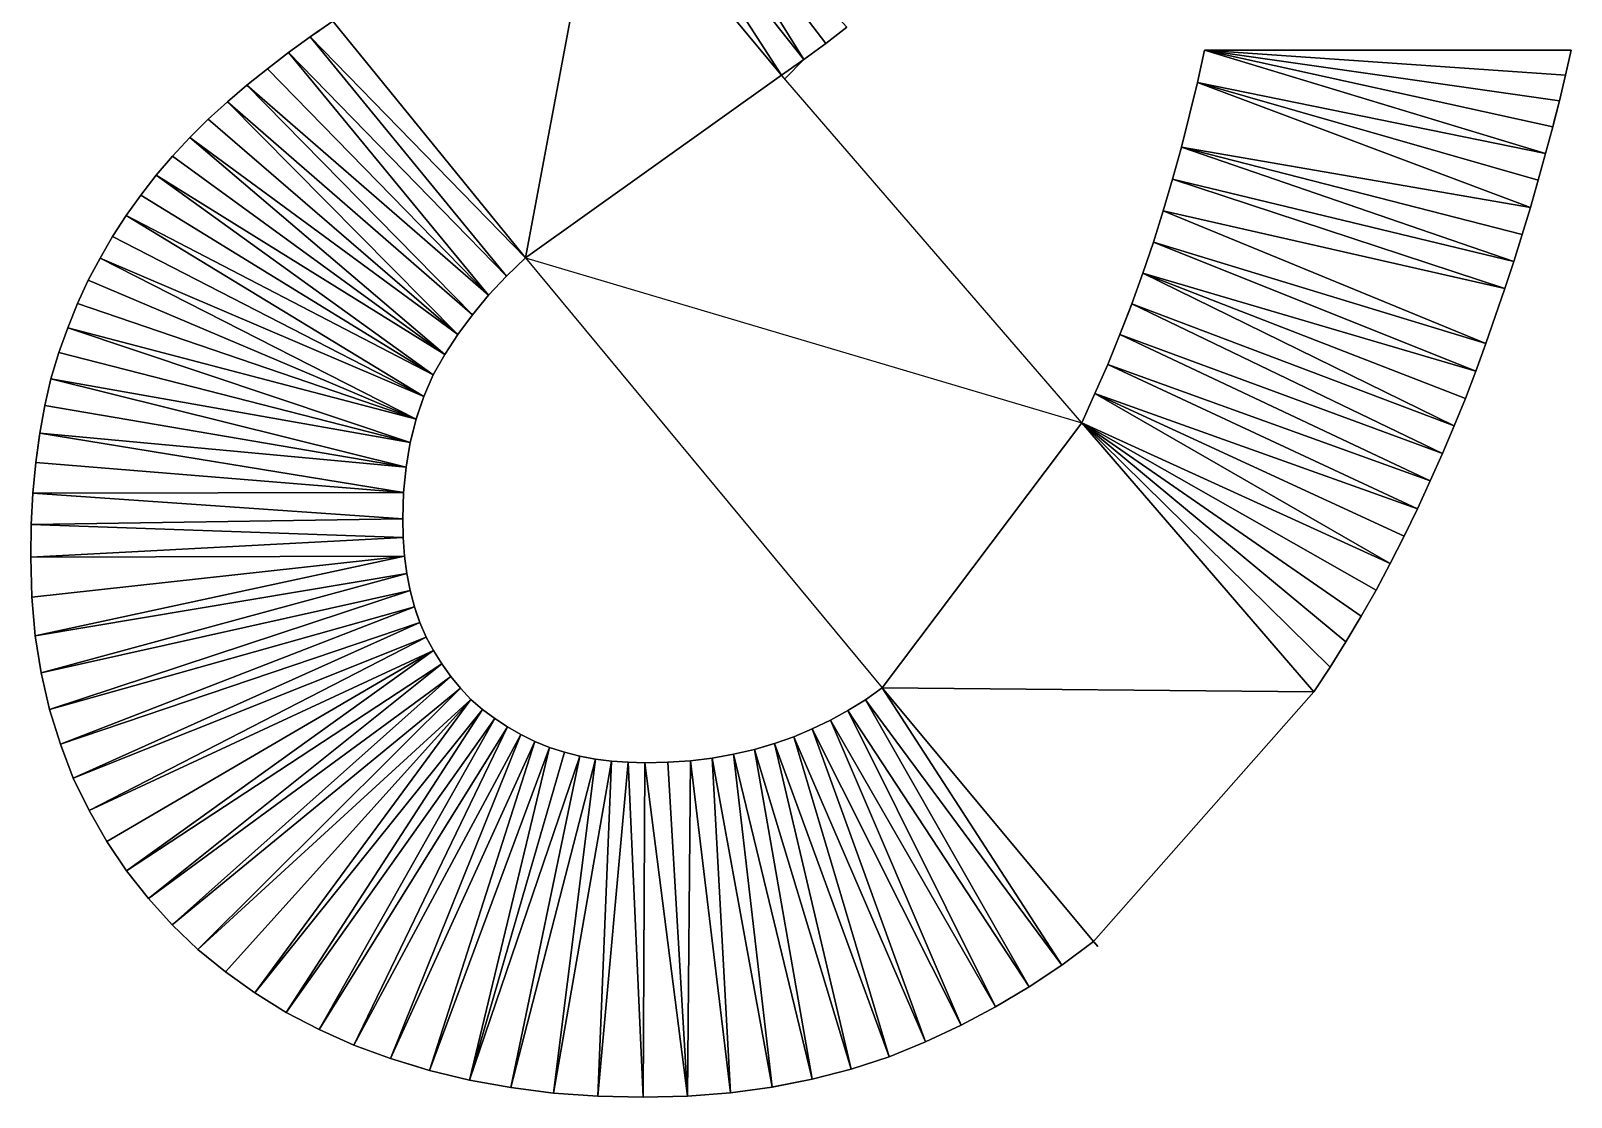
# Model space of a CAD drawing. Header units: inches. Extents: x 62 to 1153, y 3 to 780.
# Drawn here: x 95.677 to 100.105, y 22.163 to 25.23 of the extents above; entities that cross this region are included whole.
import ezdxf

# ---------------------------------------------------------------- set-up
doc = ezdxf.new("R2010")
doc.units = ezdxf.units.IN
doc.header["$MEASUREMENT"] = 0
doc.layers.add('Base', color=3, linetype='Continuous')

msp = doc.modelspace()

# ---------------------------------------------------------------- linework, layer by layer
at = {"layer": 'Base'}
for points in [[(97.471, 25.8375, -43), (97.396, 25.7825, -43), (97.899, 25.1475, -43)], [(97.962, 25.1935, -43), (98.023, 25.2405, -43), (97.471, 25.8375, -43)], [(97.899, 25.1475, -43), (97.962, 25.1935, -43), (97.471, 25.8375, -43)], [(97.396, 25.7825, -43), (97.315, 25.7275, -43), (97.835, 25.1025, -43)], [(97.835, 25.1025, -43), (97.899, 25.1475, -43), (97.396, 25.7825, -43)], [(97.315, 25.7275, -43), (96.545, 25.2575, -43), (97.099, 24.5775, -43)], [(97.099, 24.5775, -43), (97.835, 25.1025, -43), (97.315, 25.7275, -43)], [(96.545, 25.2575, -43), (96.48, 25.2125, -43), (97.099, 24.5775, -43)], [(96.48, 25.2125, -43), (96.545, 25.2575, -43), (96.5069, 25.2311, -44)], [(97.962, 25.1935, -44), (98.023, 25.2405, -44), (98.023, 25.2405, -43)], [(97.962, 25.1935, -44), (98.023, 25.2405, -43), (97.962, 25.1935, -43)], [(96.48, 25.2125, -43), (96.418, 25.1675, -43), (97.044, 24.5245, -43)], [(96.418, 25.1675, -44), (96.418, 25.1675, -43), (96.48, 25.2125, -43)], [(96.418, 25.1675, -44), (96.48, 25.2125, -43), (96.48, 25.2125, -44)], [(96.5069, 25.2311, -44), (96.5034, 25.2287, -44), (96.48, 25.2125, -43)], [(96.48, 25.2125, -44), (96.48, 25.2125, -43), (96.5034, 25.2287, -44)], [(97.044, 24.5245, -43), (97.099, 24.5775, -43), (96.48, 25.2125, -43)], [(96.418, 25.1675, -43), (96.357, 25.1205, -43), (96.993, 24.4695, -43)], [(96.357, 25.1205, -44), (96.357, 25.1205, -43), (96.418, 25.1675, -43)], [(96.357, 25.1205, -44), (96.418, 25.1675, -43), (96.418, 25.1675, -44)], [(96.993, 24.4695, -43), (97.044, 24.5245, -43), (96.418, 25.1675, -43)], [(97.899, 25.1475, -44), (97.962, 25.1935, -44), (97.962, 25.1935, -43)], [(97.899, 25.1475, -44), (97.962, 25.1935, -43), (97.899, 25.1475, -43)], [(99.051, 25.1745, -43), (99.031, 25.0815, -43), (100.031, 24.8775, -43)], [(99.051, 25.1745, -44), (99.031, 25.0815, -44), (99.031, 25.0815, -43)], [(99.051, 25.1745, -44), (99.031, 25.0815, -43), (99.051, 25.1745, -43)], [(100.031, 24.8775, -43), (100.052, 24.9535, -43), (99.051, 25.1745, -43)], [(100.071, 25.0285, -43), (99.051, 25.1745, -43), (100.052, 24.9535, -43)], [(100.089, 25.1025, -43), (99.051, 25.1745, -43), (100.071, 25.0285, -43)], [(100.105, 25.1745, -43), (99.051, 25.1745, -43), (100.089, 25.1025, -43)], [(100.105, 25.1745, -43), (99.051, 25.1745, -44), (99.051, 25.1745, -43)], [(100.105, 25.1745, -43), (100.105, 25.1745, -44), (99.051, 25.1745, -44)], [(100.089, 25.1025, -44), (100.105, 25.1745, -44), (100.105, 25.1745, -43)], [(100.089, 25.1025, -44), (100.105, 25.1745, -43), (100.089, 25.1025, -43)], [(96.357, 25.1205, -43), (96.298, 25.0735, -43), (96.993, 24.4695, -43)], [(96.357, 25.1205, -43), (96.3206, 25.0915, -44), (96.298, 25.0735, -43)], [(96.357, 25.1205, -43), (96.357, 25.1205, -44), (96.3206, 25.0915, -44)], [(97.835, 25.1025, -44), (97.899, 25.1475, -44), (97.899, 25.1475, -43)], [(97.835, 25.1025, -44), (97.899, 25.1475, -43), (97.835, 25.1025, -43)], [(97.835, 25.1025, -44), (97.8445, 25.0915, -44), (97.899, 25.1475, -44)], [(96.298, 25.0735, -43), (96.242, 25.0255, -43), (96.947, 24.4135, -43)], [(96.242, 25.0255, -44), (96.242, 25.0255, -43), (96.298, 25.0735, -43)], [(96.242, 25.0255, -44), (96.298, 25.0735, -43), (96.298, 25.0735, -44)], [(96.298, 25.0735, -44), (96.298, 25.0735, -43), (96.3206, 25.0915, -44)], [(96.947, 24.4135, -43), (96.993, 24.4695, -43), (96.298, 25.0735, -43)], [(97.099, 24.5775, -43), (98.124, 23.3405, -43), (98.698, 24.1025, -43), (97.835, 25.1025, -43)], [(98.698, 24.1025, -43), (97.835, 25.1025, -43), (97.099, 24.5775, -43)], [(97.835, 25.1025, -44), (97.835, 25.1025, -43), (97.8445, 25.0915, -44)], [(99.031, 25.0815, -43), (98.985, 24.8955, -43), (99.988, 24.7215, -43)], [(99.031, 25.0815, -44), (98.985, 24.8955, -44), (98.985, 24.8955, -43)], [(99.031, 25.0815, -44), (98.985, 24.8955, -43), (99.031, 25.0815, -43)], [(100.01, 24.8005, -43), (100.031, 24.8775, -43), (99.031, 25.0815, -43)], [(100.01, 24.8005, -43), (99.031, 25.0815, -43), (99.988, 24.7215, -43)], [(100.071, 25.0285, -44), (100.089, 25.1025, -44), (100.089, 25.1025, -43)], [(100.071, 25.0285, -44), (100.089, 25.1025, -43), (100.071, 25.0285, -43)], [(96.242, 25.0255, -43), (96.187, 24.9755, -43), (96.905, 24.3565, -43)], [(96.187, 24.9755, -44), (96.187, 24.9755, -43), (96.242, 25.0255, -43)], [(96.187, 24.9755, -44), (96.242, 25.0255, -43), (96.242, 25.0255, -44)], [(96.905, 24.3565, -43), (96.947, 24.4135, -43), (96.242, 25.0255, -43)], [(100.0556, 24.9675, -44), (100.071, 25.0285, -43), (100.052, 24.9535, -43)], [(100.0556, 24.9675, -44), (100.071, 25.0285, -44), (100.071, 25.0285, -43)], [(96.187, 24.9755, -43), (96.134, 24.9235, -43), (96.905, 24.3565, -43)], [(96.134, 24.9235, -44), (96.134, 24.9235, -43), (96.187, 24.9755, -43)], [(96.134, 24.9235, -44), (96.187, 24.9755, -43), (96.187, 24.9755, -44)], [(100.031, 24.8775, -44), (100.052, 24.9535, -44), (100.052, 24.9535, -43)], [(100.031, 24.8775, -44), (100.052, 24.9535, -43), (100.031, 24.8775, -43)], [(100.052, 24.9535, -43), (100.052, 24.9535, -44), (100.0556, 24.9675, -44)], [(96.134, 24.9235, -43), (96.084, 24.8695, -43), (96.867, 24.2995, -43)], [(96.134, 24.9235, -44), (96.084, 24.8695, -44), (96.084, 24.8695, -43)], [(96.134, 24.9235, -44), (96.084, 24.8695, -43), (96.134, 24.9235, -43)], [(96.867, 24.2995, -43), (96.905, 24.3565, -43), (96.134, 24.9235, -43)], [(98.985, 24.8955, -43), (98.959, 24.8035, -43), (99.94, 24.5665, -43)], [(98.985, 24.8955, -44), (98.959, 24.8035, -44), (98.959, 24.8035, -43)], [(98.985, 24.8955, -44), (98.959, 24.8035, -43), (98.985, 24.8955, -43)], [(99.94, 24.5665, -43), (99.964, 24.6445, -43), (98.985, 24.8955, -43)], [(99.964, 24.6445, -43), (99.988, 24.7215, -43), (98.985, 24.8955, -43)], [(96.084, 24.8695, -43), (96.037, 24.8145, -43), (96.867, 24.2995, -43)], [(96.084, 24.8695, -44), (96.037, 24.8145, -44), (96.037, 24.8145, -43)], [(96.084, 24.8695, -44), (96.037, 24.8145, -43), (96.084, 24.8695, -43)], [(100.01, 24.8005, -44), (100.031, 24.8775, -44), (100.031, 24.8775, -43)], [(100.01, 24.8005, -44), (100.031, 24.8775, -43), (100.01, 24.8005, -43)], [(96.037, 24.8145, -43), (95.993, 24.7575, -43), (96.834, 24.2405, -43)], [(96.037, 24.8145, -44), (95.993, 24.7575, -44), (95.993, 24.7575, -43)], [(96.037, 24.8145, -44), (95.993, 24.7575, -43), (96.037, 24.8145, -43)], [(96.834, 24.2405, -43), (96.867, 24.2995, -43), (96.037, 24.8145, -43)], [(98.959, 24.8035, -43), (98.932, 24.7125, -43), (99.914, 24.4885, -43)], [(98.959, 24.8035, -44), (98.932, 24.7125, -44), (98.932, 24.7125, -43)], [(98.959, 24.8035, -44), (98.932, 24.7125, -43), (98.959, 24.8035, -43)], [(99.914, 24.4885, -43), (99.94, 24.5665, -43), (98.959, 24.8035, -43)], [(99.991, 24.732, -44), (100.01, 24.8005, -43), (99.988, 24.7215, -43)], [(99.991, 24.732, -44), (100.01, 24.8005, -44), (100.01, 24.8005, -43)], [(95.993, 24.7575, -43), (95.951, 24.6985, -43), (96.834, 24.2405, -43)], [(95.993, 24.7575, -44), (95.951, 24.6985, -44), (95.951, 24.6985, -43)], [(95.993, 24.7575, -44), (95.951, 24.6985, -43), (95.993, 24.7575, -43)], [(98.932, 24.7125, -43), (98.904, 24.6225, -43), (99.86, 24.3305, -43)], [(98.932, 24.7125, -44), (98.904, 24.6225, -44), (98.904, 24.6225, -43)], [(98.932, 24.7125, -44), (98.904, 24.6225, -43), (98.932, 24.7125, -43)], [(99.86, 24.3305, -43), (99.914, 24.4885, -43), (98.932, 24.7125, -43)], [(99.964, 24.6445, -44), (99.988, 24.7215, -44), (99.988, 24.7215, -43)], [(99.964, 24.6445, -44), (99.988, 24.7215, -43), (99.964, 24.6445, -43)], [(99.988, 24.7215, -43), (99.988, 24.7215, -44), (99.991, 24.732, -44)], [(95.951, 24.6985, -43), (95.912, 24.6385, -43), (96.807, 24.1785, -43)], [(95.951, 24.6985, -44), (95.912, 24.6385, -44), (95.912, 24.6385, -43)], [(95.951, 24.6985, -44), (95.912, 24.6385, -43), (95.951, 24.6985, -43)], [(96.807, 24.1785, -43), (96.834, 24.2405, -43), (95.951, 24.6985, -43)], [(95.912, 24.6385, -43), (95.876, 24.5765, -43), (96.807, 24.1785, -43)], [(95.912, 24.6385, -44), (95.876, 24.5765, -44), (95.876, 24.5765, -43)], [(95.912, 24.6385, -44), (95.876, 24.5765, -43), (95.912, 24.6385, -43)], [(98.904, 24.6225, -43), (98.874, 24.5325, -43), (99.831, 24.2515, -43)], [(98.904, 24.6225, -44), (98.874, 24.5325, -44), (98.874, 24.5325, -43)], [(98.904, 24.6225, -44), (98.874, 24.5325, -43), (98.904, 24.6225, -43)], [(99.831, 24.2515, -43), (99.86, 24.3305, -43), (98.904, 24.6225, -43)], [(99.94, 24.5665, -44), (99.964, 24.6445, -44), (99.964, 24.6445, -43)], [(99.94, 24.5665, -44), (99.964, 24.6445, -43), (99.94, 24.5665, -43)], [(96.785, 24.1135, -43), (95.876, 24.5765, -43), (95.842, 24.5125, -43)], [(95.876, 24.5765, -44), (95.842, 24.5125, -44), (95.842, 24.5125, -43)], [(95.876, 24.5765, -44), (95.842, 24.5125, -43), (95.876, 24.5765, -43)], [(96.785, 24.1135, -43), (96.807, 24.1785, -43), (95.876, 24.5765, -43)], [(97.044, 24.5245, -44), (97.099, 24.5775, -44), (97.099, 24.5775, -43)], [(97.044, 24.5245, -44), (97.099, 24.5775, -43), (97.044, 24.5245, -43)], [(98.874, 24.5325, -43), (98.842, 24.4445, -43), (99.769, 24.0935, -43)], [(98.874, 24.5325, -44), (98.842, 24.4445, -44), (98.842, 24.4445, -43)], [(98.874, 24.5325, -44), (98.842, 24.4445, -43), (98.874, 24.5325, -43)], [(99.801, 24.1725, -43), (99.831, 24.2515, -43), (98.874, 24.5325, -43)], [(99.769, 24.0935, -43), (99.801, 24.1725, -43), (98.874, 24.5325, -43)], [(99.914, 24.4885, -44), (99.94, 24.5665, -44), (99.94, 24.5665, -43)], [(99.914, 24.4885, -44), (99.94, 24.5665, -43), (99.914, 24.4885, -43)], [(96.785, 24.1135, -43), (95.842, 24.5125, -43), (95.811, 24.4455, -43)], [(95.842, 24.5125, -44), (95.811, 24.4455, -44), (95.811, 24.4455, -43)], [(95.842, 24.5125, -44), (95.811, 24.4455, -43), (95.842, 24.5125, -43)], [(97.044, 24.5245, -44), (97.044, 24.5245, -43), (96.993, 24.4695, -43)], [(97.044, 24.5245, -44), (96.993, 24.4695, -43), (96.993, 24.4695, -44)], [(99.86, 24.3305, -44), (99.914, 24.4885, -44), (99.914, 24.4885, -43)], [(99.86, 24.3305, -44), (99.914, 24.4885, -43), (99.86, 24.3305, -43)], [(96.785, 24.1135, -43), (95.811, 24.4455, -43), (95.783, 24.3755, -43)], [(95.811, 24.4455, -44), (95.783, 24.3755, -44), (95.783, 24.3755, -43)], [(95.811, 24.4455, -44), (95.783, 24.3755, -43), (95.811, 24.4455, -43)], [(96.993, 24.4695, -44), (96.993, 24.4695, -43), (96.947, 24.4135, -43)], [(96.993, 24.4695, -44), (96.947, 24.4135, -43), (96.947, 24.4135, -44)], [(98.808, 24.3565, -43), (99.735, 24.0145, -43), (98.842, 24.4445, -43)], [(98.808, 24.3565, -43), (98.842, 24.4445, -43), (98.835, 24.4264, -44)], [(98.842, 24.4445, -44), (98.835, 24.4264, -44), (98.842, 24.4445, -43)], [(99.769, 24.0935, -43), (98.842, 24.4445, -43), (99.735, 24.0145, -43)], [(96.947, 24.4135, -44), (96.947, 24.4135, -43), (96.905, 24.3565, -43)], [(96.947, 24.4135, -44), (96.905, 24.3565, -43), (96.905, 24.3565, -44)], [(98.835, 24.4264, -44), (98.808, 24.3565, -44), (98.808, 24.3565, -43)], [(95.758, 24.3045, -43), (96.768, 24.0465, -43), (95.783, 24.3755, -43)], [(95.783, 24.3755, -44), (95.758, 24.3045, -44), (95.758, 24.3045, -43)], [(95.783, 24.3755, -44), (95.758, 24.3045, -43), (95.783, 24.3755, -43)], [(96.785, 24.1135, -43), (95.783, 24.3755, -43), (96.768, 24.0465, -43)], [(96.905, 24.3565, -44), (96.905, 24.3565, -43), (96.867, 24.2995, -43)], [(96.905, 24.3565, -44), (96.867, 24.2995, -43), (96.867, 24.2995, -44)], [(98.773, 24.2705, -43), (99.7, 23.9355, -43), (98.808, 24.3565, -43)], [(98.808, 24.3565, -44), (98.773, 24.2705, -44), (98.773, 24.2705, -43)], [(98.808, 24.3565, -44), (98.773, 24.2705, -43), (98.808, 24.3565, -43)], [(99.735, 24.0145, -43), (98.808, 24.3565, -43), (99.7, 23.9355, -43)], [(99.859, 24.3278, -44), (99.86, 24.3305, -43), (99.831, 24.2515, -43)], [(99.831, 24.2515, -43), (99.831, 24.2515, -44), (99.859, 24.3278, -44)], [(99.859, 24.3278, -44), (99.86, 24.3305, -44), (99.86, 24.3305, -43)], [(95.758, 24.3045, -43), (95.735, 24.2295, -43), (96.768, 24.0465, -43)], [(95.758, 24.3045, -44), (95.735, 24.2295, -44), (95.735, 24.2295, -43)], [(95.758, 24.3045, -44), (95.735, 24.2295, -43), (95.758, 24.3045, -43)], [(96.867, 24.2995, -44), (96.867, 24.2995, -43), (96.834, 24.2405, -43)], [(96.867, 24.2995, -44), (96.834, 24.2405, -43), (96.834, 24.2405, -44)], [(98.736, 24.1865, -43), (99.663, 23.8555, -43), (98.773, 24.2705, -43)], [(98.773, 24.2705, -44), (98.736, 24.1865, -44), (98.736, 24.1865, -43)], [(98.773, 24.2705, -44), (98.736, 24.1865, -43), (98.773, 24.2705, -43)], [(99.663, 23.8555, -43), (99.7, 23.9355, -43), (98.773, 24.2705, -43)], [(95.717, 24.1525, -43), (96.756, 23.9755, -43), (95.735, 24.2295, -43)], [(95.735, 24.2295, -44), (95.717, 24.1525, -44), (95.717, 24.1525, -43)], [(95.735, 24.2295, -44), (95.717, 24.1525, -43), (95.735, 24.2295, -43)], [(96.768, 24.0465, -43), (95.735, 24.2295, -43), (96.756, 23.9755, -43)], [(96.834, 24.2405, -44), (96.834, 24.2405, -43), (96.807, 24.1785, -43)], [(96.834, 24.2405, -44), (96.807, 24.1785, -43), (96.807, 24.1785, -44)], [(99.831, 24.2515, -44), (99.831, 24.2515, -43), (99.801, 24.1725, -43)], [(99.831, 24.2515, -44), (99.801, 24.1725, -43), (99.801, 24.1725, -44)], [(96.785, 24.1135, -43), (96.787, 24.1194, -44), (96.807, 24.1785, -43)], [(96.807, 24.1785, -44), (96.807, 24.1785, -43), (96.787, 24.1194, -44)], [(98.698, 24.1025, -43), (99.585, 23.6985, -43), (98.736, 24.1865, -43)], [(98.736, 24.1865, -44), (98.698, 24.1025, -44), (98.698, 24.1025, -43)], [(98.736, 24.1865, -44), (98.698, 24.1025, -43), (98.736, 24.1865, -43)], [(99.625, 23.7765, -43), (98.736, 24.1865, -43), (99.585, 23.6985, -43)], [(99.663, 23.8555, -43), (98.736, 24.1865, -43), (99.625, 23.7765, -43)], [(95.703, 24.0725, -43), (96.756, 23.9755, -43), (95.717, 24.1525, -43)], [(95.717, 24.1525, -44), (95.703, 24.0725, -44), (95.703, 24.0725, -43)], [(95.717, 24.1525, -44), (95.703, 24.0725, -43), (95.717, 24.1525, -43)], [(99.801, 24.1725, -44), (99.801, 24.1725, -43), (99.769, 24.0935, -43)], [(99.801, 24.1725, -44), (99.769, 24.0935, -43), (99.769, 24.0935, -44)], [(96.785, 24.1135, -43), (96.768, 24.0465, -43), (96.7734, 24.0675, -44)], [(96.785, 24.1135, -44), (96.785, 24.1135, -43), (96.7734, 24.0675, -44)], [(96.785, 24.1135, -43), (96.785, 24.1135, -44), (96.787, 24.1194, -44)], [(98.124, 23.3405, -43), (99.365, 23.3295, -43), (98.698, 24.1025, -43)], [(99.457, 23.4725, -43), (98.698, 24.1025, -43), (99.412, 23.4005, -43)], [(99.501, 23.5465, -43), (98.698, 24.1025, -43), (99.457, 23.4725, -43)], [(99.544, 23.6215, -43), (98.698, 24.1025, -43), (99.501, 23.5465, -43)], [(99.585, 23.6985, -43), (98.698, 24.1025, -43), (99.544, 23.6215, -43)], [(99.412, 23.4005, -43), (98.698, 24.1025, -43), (99.365, 23.3295, -43)], [(99.735, 24.0145, -44), (99.769, 24.0935, -44), (99.735, 24.0145, -43)], [(99.769, 24.0935, -43), (99.735, 24.0145, -43), (99.769, 24.0935, -44)], [(95.691, 23.9885, -43), (96.748, 23.9025, -43), (95.703, 24.0725, -43)], [(95.691, 23.9885, -43), (95.703, 24.0725, -43), (95.7023, 24.0675, -44)], [(95.7023, 24.0675, -44), (95.691, 23.9885, -44), (95.691, 23.9885, -43)], [(95.703, 24.0725, -44), (95.7023, 24.0675, -44), (95.703, 24.0725, -43)], [(96.756, 23.9755, -43), (95.703, 24.0725, -43), (96.748, 23.9025, -43)], [(96.768, 24.0465, -44), (96.768, 24.0465, -43), (96.756, 23.9755, -43)], [(96.768, 24.0465, -44), (96.756, 23.9755, -43), (96.756, 23.9755, -44)], [(96.768, 24.0465, -44), (96.7734, 24.0675, -44), (96.768, 24.0465, -43)], [(99.735, 24.0145, -44), (99.735, 24.0145, -43), (99.7, 23.9355, -43)], [(99.735, 24.0145, -44), (99.7, 23.9355, -43), (99.7, 23.9355, -44)], [(95.691, 23.9885, -43), (95.683, 23.9005, -43), (96.748, 23.9025, -43)], [(95.691, 23.9885, -44), (95.683, 23.9005, -44), (95.683, 23.9005, -43)], [(95.691, 23.9885, -44), (95.683, 23.9005, -43), (95.691, 23.9885, -43)], [(96.756, 23.9755, -44), (96.756, 23.9755, -43), (96.748, 23.9025, -43)], [(96.756, 23.9755, -44), (96.748, 23.9025, -43), (96.748, 23.9025, -44)], [(99.7, 23.9355, -44), (99.7, 23.9355, -43), (99.663, 23.8555, -43)], [(99.7, 23.9355, -44), (99.663, 23.8555, -43), (99.663, 23.8555, -44)], [(95.683, 23.9005, -43), (95.678, 23.8105, -43), (96.746, 23.8265, -43)], [(95.683, 23.9005, -44), (95.678, 23.8105, -44), (95.678, 23.8105, -43)], [(95.683, 23.9005, -44), (95.678, 23.8105, -43), (95.683, 23.9005, -43)], [(96.746, 23.8265, -43), (96.748, 23.9025, -43), (95.683, 23.9005, -43)], [(96.748, 23.9025, -43), (96.746, 23.8265, -43), (96.746, 23.8265, -44)], [(96.748, 23.9025, -43), (96.746, 23.8265, -44), (96.748, 23.9025, -44)], [(96.746, 23.8265, -43), (95.678, 23.8105, -43), (96.747, 23.7725, -43)], [(96.746, 23.8265, -44), (96.746, 23.8265, -43), (96.747, 23.7725, -43)], [(96.746, 23.8265, -44), (96.747, 23.7725, -43), (96.747, 23.7725, -44)], [(99.663, 23.8555, -44), (99.663, 23.8555, -43), (99.625, 23.7765, -43)], [(99.663, 23.8555, -44), (99.625, 23.7765, -43), (99.625, 23.7765, -44)], [(95.677, 23.7165, -43), (96.747, 23.7725, -43), (95.678, 23.8105, -43)], [(95.678, 23.8105, -44), (95.677, 23.7165, -44), (95.677, 23.7165, -43)], [(95.678, 23.8105, -44), (95.677, 23.7165, -43), (95.678, 23.8105, -43)], [(96.747, 23.7725, -43), (95.677, 23.7165, -43), (96.751, 23.7195, -43)], [(96.747, 23.7725, -44), (96.747, 23.7725, -43), (96.751, 23.7195, -43)], [(96.747, 23.7725, -44), (96.751, 23.7195, -43), (96.751, 23.7195, -44)], [(99.625, 23.7765, -44), (99.625, 23.7765, -43), (99.585, 23.6985, -43)], [(99.625, 23.7765, -44), (99.585, 23.6985, -43), (99.585, 23.6985, -44)], [(95.677, 23.7165, -43), (95.68, 23.6015, -43), (96.751, 23.7195, -43)], [(95.677, 23.7165, -44), (95.68, 23.6015, -44), (95.68, 23.6015, -43)], [(95.677, 23.7165, -44), (95.68, 23.6015, -43), (95.677, 23.7165, -43)], [(95.68, 23.6015, -43), (95.69, 23.4905, -43), (96.751, 23.7195, -43)], [(96.758, 23.6695, -43), (96.751, 23.7195, -43), (95.69, 23.4905, -43)], [(96.751, 23.7195, -44), (96.751, 23.7195, -43), (96.758, 23.6695, -43)], [(96.751, 23.7195, -44), (96.758, 23.6695, -43), (96.758, 23.6695, -44)], [(99.585, 23.6985, -44), (99.585, 23.6985, -43), (99.544, 23.6215, -43)], [(99.585, 23.6985, -44), (99.544, 23.6215, -43), (99.544, 23.6215, -44)], [(95.707, 23.3835, -43), (96.758, 23.6695, -43), (95.69, 23.4905, -43)], [(96.758, 23.6695, -43), (95.707, 23.3835, -43), (96.768, 23.6205, -43)], [(96.758, 23.6695, -44), (96.758, 23.6695, -43), (96.768, 23.6205, -43)], [(96.758, 23.6695, -44), (96.768, 23.6205, -43), (96.768, 23.6205, -44)], [(95.68, 23.6015, -44), (95.69, 23.4905, -44), (95.69, 23.4905, -43)], [(95.68, 23.6015, -44), (95.69, 23.4905, -43), (95.68, 23.6015, -43)], [(95.731, 23.2785, -43), (96.768, 23.6205, -43), (95.707, 23.3835, -43)], [(96.768, 23.6205, -43), (95.731, 23.2785, -43), (96.78, 23.5735, -43)], [(96.768, 23.6205, -44), (96.768, 23.6205, -43), (96.78, 23.5735, -43)], [(96.768, 23.6205, -44), (96.78, 23.5735, -43), (96.78, 23.5735, -44)], [(99.544, 23.6215, -44), (99.544, 23.6215, -43), (99.501, 23.5465, -43)], [(99.544, 23.6215, -44), (99.501, 23.5465, -43), (99.501, 23.5465, -44)], [(95.762, 23.1785, -43), (96.78, 23.5735, -43), (95.731, 23.2785, -43)], [(96.78, 23.5735, -43), (95.762, 23.1785, -43), (96.795, 23.5285, -43)], [(96.78, 23.5735, -44), (96.78, 23.5735, -43), (96.787, 23.5525, -44)], [(96.78, 23.5735, -43), (96.795, 23.5285, -43), (96.787, 23.5525, -44)], [(95.799, 23.0805, -43), (96.795, 23.5285, -43), (95.762, 23.1785, -43)], [(96.814, 23.4865, -43), (96.795, 23.5285, -43), (95.799, 23.0805, -43)], [(96.795, 23.5285, -44), (96.787, 23.5525, -44), (96.795, 23.5285, -43)], [(96.795, 23.5285, -44), (96.795, 23.5285, -43), (96.814, 23.4865, -43)], [(96.795, 23.5285, -44), (96.814, 23.4865, -43), (96.814, 23.4865, -44)], [(99.501, 23.5465, -44), (99.501, 23.5465, -43), (99.457, 23.4725, -43)], [(99.501, 23.5465, -44), (99.457, 23.4725, -43), (99.457, 23.4725, -44)], [(95.69, 23.4905, -44), (95.707, 23.3835, -44), (95.707, 23.3835, -43)], [(95.69, 23.4905, -44), (95.707, 23.3835, -43), (95.69, 23.4905, -43)], [(95.799, 23.0805, -43), (95.845, 22.9875, -43), (96.814, 23.4865, -43)], [(96.835, 23.4475, -43), (96.814, 23.4865, -43), (95.845, 22.9875, -43)], [(96.814, 23.4865, -44), (96.814, 23.4865, -43), (96.835, 23.4475, -43)], [(96.814, 23.4865, -44), (96.835, 23.4475, -43), (96.835, 23.4475, -44)], [(99.457, 23.4725, -44), (99.457, 23.4725, -43), (99.412, 23.4005, -43)], [(99.457, 23.4725, -44), (99.412, 23.4005, -43), (99.412, 23.4005, -44)], [(95.845, 22.9875, -43), (95.896, 22.8985, -43), (96.835, 23.4475, -43)], [(95.896, 22.8985, -43), (95.952, 22.8145, -43), (96.835, 23.4475, -43)], [(96.859, 23.4095, -43), (96.835, 23.4475, -43), (95.952, 22.8145, -43)], [(96.835, 23.4475, -44), (96.835, 23.4475, -43), (96.859, 23.4095, -43)], [(96.835, 23.4475, -44), (96.859, 23.4095, -43), (96.859, 23.4095, -44)], [(95.707, 23.3835, -44), (95.731, 23.2785, -44), (95.731, 23.2785, -43)], [(95.707, 23.3835, -44), (95.731, 23.2785, -43), (95.707, 23.3835, -43)], [(95.952, 22.8145, -43), (96.015, 22.7345, -43), (96.859, 23.4095, -43)], [(96.884, 23.3735, -43), (96.859, 23.4095, -43), (96.015, 22.7345, -43)], [(96.859, 23.4095, -44), (96.859, 23.4095, -43), (96.884, 23.3735, -43)], [(96.859, 23.4095, -44), (96.884, 23.3735, -43), (96.884, 23.3735, -44)], [(99.412, 23.4005, -44), (99.412, 23.4005, -43), (99.365, 23.3295, -43)], [(99.412, 23.4005, -44), (99.365, 23.3295, -43), (99.365, 23.3295, -44)], [(96.015, 22.7345, -43), (96.083, 22.6595, -43), (96.884, 23.3735, -43)], [(96.912, 23.3395, -43), (96.884, 23.3735, -43), (96.083, 22.6595, -43)], [(96.083, 22.6595, -43), (96.157, 22.5885, -43), (96.912, 23.3395, -43)], [(96.942, 23.3075, -43), (96.912, 23.3395, -43), (96.157, 22.5885, -43)], [(96.884, 23.3735, -44), (96.884, 23.3735, -43), (96.912, 23.3395, -43)], [(96.884, 23.3735, -44), (96.912, 23.3395, -43), (96.912, 23.3395, -44)], [(96.912, 23.3395, -44), (96.912, 23.3395, -43), (96.942, 23.3075, -43)], [(96.912, 23.3395, -44), (96.942, 23.3075, -43), (96.942, 23.3075, -44)], [(98.124, 23.3405, -43), (98.076, 23.3065, -43), (98.641, 22.5435, -43)], [(98.076, 23.3065, -44), (98.076, 23.3065, -43), (98.124, 23.3405, -43)], [(98.076, 23.3065, -44), (98.124, 23.3405, -43), (98.124, 23.3405, -44)], [(98.641, 22.5435, -43), (98.732, 22.6115, -43), (98.124, 23.3405, -43)], [(99.365, 23.3295, -43), (98.124, 23.3405, -43), (98.732, 22.6115, -43)], [(96.157, 22.5885, -43), (96.237, 22.5235, -43), (96.942, 23.3075, -43)], [(96.237, 22.5235, -43), (96.321, 22.4635, -43), (96.942, 23.3075, -43)], [(96.975, 23.2785, -43), (96.942, 23.3075, -43), (96.321, 22.4635, -43)], [(96.942, 23.3075, -44), (96.942, 23.3075, -43), (96.975, 23.2785, -43)], [(96.942, 23.3075, -44), (96.975, 23.2785, -43), (96.975, 23.2785, -44)], [(98.076, 23.3065, -43), (98.026, 23.2755, -43), (98.547, 22.4805, -43)], [(98.026, 23.2755, -44), (98.026, 23.2755, -43), (98.076, 23.3065, -43)], [(98.026, 23.2755, -44), (98.076, 23.3065, -43), (98.076, 23.3065, -44)], [(98.547, 22.4805, -43), (98.641, 22.5435, -43), (98.076, 23.3065, -43)], [(95.731, 23.2785, -44), (95.762, 23.1785, -44), (95.762, 23.1785, -43)], [(95.731, 23.2785, -44), (95.762, 23.1785, -43), (95.731, 23.2785, -43)], [(96.321, 22.4635, -43), (96.411, 22.4075, -43), (96.975, 23.2785, -43)], [(97.011, 23.2525, -43), (96.975, 23.2785, -43), (96.411, 22.4075, -43)], [(96.411, 22.4075, -43), (96.506, 22.3585, -43), (97.011, 23.2525, -43)], [(97.047, 23.2285, -43), (97.011, 23.2525, -43), (96.506, 22.3585, -43)], [(96.975, 23.2785, -44), (96.975, 23.2785, -43), (97.011, 23.2525, -43)], [(96.975, 23.2785, -44), (97.011, 23.2525, -43), (97.011, 23.2525, -44)], [(97.011, 23.2525, -44), (97.011, 23.2525, -43), (97.047, 23.2285, -43)], [(97.011, 23.2525, -44), (97.047, 23.2285, -43), (97.047, 23.2285, -44)], [(97.976, 23.2475, -43), (97.923, 23.2225, -43), (98.351, 22.3705, -43)], [(97.923, 23.2225, -44), (97.923, 23.2225, -43), (97.976, 23.2475, -43)], [(97.923, 23.2225, -44), (97.976, 23.2475, -43), (97.976, 23.2475, -44)], [(98.026, 23.2755, -43), (97.976, 23.2475, -43), (98.45, 22.4235, -43)], [(97.976, 23.2475, -44), (97.976, 23.2475, -43), (98.026, 23.2755, -43)], [(97.976, 23.2475, -44), (98.026, 23.2755, -43), (98.026, 23.2755, -44)], [(98.351, 22.3705, -43), (98.45, 22.4235, -43), (97.976, 23.2475, -43)], [(98.45, 22.4235, -43), (98.547, 22.4805, -43), (98.026, 23.2755, -43)], [(96.506, 22.3585, -43), (96.606, 22.3135, -43), (97.047, 23.2285, -43)], [(97.086, 23.2065, -43), (97.047, 23.2285, -43), (96.606, 22.3135, -43)], [(96.606, 22.3135, -43), (96.711, 22.2745, -43), (97.086, 23.2065, -43)], [(97.126, 23.1865, -43), (97.086, 23.2065, -43), (96.711, 22.2745, -43)], [(97.047, 23.2285, -44), (97.047, 23.2285, -43), (97.086, 23.2065, -43)], [(97.047, 23.2285, -44), (97.086, 23.2065, -43), (97.086, 23.2065, -44)], [(97.086, 23.2065, -44), (97.086, 23.2065, -43), (97.126, 23.1865, -43)], [(97.086, 23.2065, -44), (97.126, 23.1865, -43), (97.126, 23.1865, -44)], [(97.923, 23.2225, -43), (97.87, 23.1995, -43), (98.249, 22.3225, -43)], [(97.87, 23.1995, -44), (97.87, 23.1995, -43), (97.923, 23.2225, -43)], [(97.87, 23.1995, -44), (97.923, 23.2225, -43), (97.923, 23.2225, -44)], [(98.249, 22.3225, -43), (98.351, 22.3705, -43), (97.923, 23.2225, -43)], [(95.799, 23.0805, -43), (95.762, 23.1785, -43), (95.763, 23.1758, -44)], [(95.762, 23.1785, -44), (95.763, 23.1758, -44), (95.762, 23.1785, -43)], [(95.763, 23.1758, -44), (95.799, 23.0805, -44), (95.799, 23.0805, -43)], [(96.711, 22.2745, -43), (96.823, 22.2405, -43), (97.126, 23.1865, -43)], [(97.168, 23.1695, -43), (97.126, 23.1865, -43), (96.823, 22.2405, -43)], [(96.823, 22.2405, -43), (96.938, 22.2125, -43), (97.168, 23.1695, -43)], [(97.211, 23.1555, -43), (97.168, 23.1695, -43), (96.938, 22.2125, -43)], [(97.126, 23.1865, -44), (97.126, 23.1865, -43), (97.168, 23.1695, -43)], [(97.126, 23.1865, -44), (97.168, 23.1695, -43), (97.168, 23.1695, -44)], [(97.168, 23.1695, -44), (97.168, 23.1695, -43), (97.211, 23.1555, -43)], [(97.168, 23.1695, -44), (97.211, 23.1555, -43), (97.211, 23.1555, -44)], [(97.757, 23.1635, -43), (97.697, 23.1495, -43), (97.923, 22.2155, -43)], [(97.697, 23.1495, -44), (97.697, 23.1495, -43), (97.757, 23.1635, -43)], [(97.697, 23.1495, -44), (97.757, 23.1635, -43), (97.757, 23.1635, -44)], [(97.815, 23.1805, -43), (97.757, 23.1635, -43), (98.035, 22.2445, -43)], [(97.757, 23.1635, -43), (97.815, 23.1805, -43), (97.811, 23.1793, -44)], [(97.757, 23.1635, -44), (97.757, 23.1635, -43), (97.811, 23.1793, -44)], [(97.923, 22.2155, -43), (98.035, 22.2445, -43), (97.757, 23.1635, -43)], [(97.815, 23.1805, -44), (97.811, 23.1793, -44), (97.815, 23.1805, -43)], [(97.87, 23.1995, -43), (97.815, 23.1805, -43), (98.144, 22.2795, -43)], [(97.815, 23.1805, -44), (97.815, 23.1805, -43), (97.87, 23.1995, -43)], [(97.815, 23.1805, -44), (97.87, 23.1995, -43), (97.87, 23.1995, -44)], [(98.035, 22.2445, -43), (98.144, 22.2795, -43), (97.815, 23.1805, -43)], [(98.144, 22.2795, -43), (98.249, 22.3225, -43), (97.87, 23.1995, -43)], [(97.255, 23.1445, -43), (97.211, 23.1555, -43), (96.938, 22.2125, -43)], [(96.938, 22.2125, -43), (97.057, 22.1915, -43), (97.255, 23.1445, -43)], [(97.3, 23.1355, -43), (97.255, 23.1445, -43), (97.057, 22.1915, -43)], [(97.057, 22.1915, -43), (97.18, 22.1755, -43), (97.3, 23.1355, -43)], [(97.346, 23.1295, -43), (97.3, 23.1355, -43), (97.18, 22.1755, -43)], [(97.18, 22.1755, -43), (97.307, 22.1665, -43), (97.346, 23.1295, -43)], [(97.211, 23.1555, -44), (97.211, 23.1555, -43), (97.255, 23.1445, -43)], [(97.211, 23.1555, -44), (97.255, 23.1445, -43), (97.255, 23.1445, -44)], [(97.255, 23.1445, -44), (97.255, 23.1445, -43), (97.299, 23.1357, -44)], [(97.255, 23.1445, -43), (97.3, 23.1355, -43), (97.299, 23.1357, -44)], [(97.3, 23.1355, -44), (97.299, 23.1357, -44), (97.3, 23.1355, -43)], [(97.3, 23.1355, -44), (97.3, 23.1355, -43), (97.346, 23.1295, -43)], [(97.3, 23.1355, -44), (97.346, 23.1295, -43), (97.346, 23.1295, -44)], [(97.394, 23.1265, -43), (97.346, 23.1295, -43), (97.307, 22.1665, -43)], [(97.307, 22.1665, -43), (97.437, 22.1635, -43), (97.394, 23.1265, -43)], [(97.346, 23.1295, -44), (97.346, 23.1295, -43), (97.394, 23.1265, -43)], [(97.346, 23.1295, -44), (97.394, 23.1265, -43), (97.394, 23.1265, -44)], [(97.442, 23.1245, -43), (97.394, 23.1265, -43), (97.437, 22.1635, -43)], [(97.394, 23.1265, -44), (97.394, 23.1265, -43), (97.442, 23.1245, -43)], [(97.394, 23.1265, -44), (97.442, 23.1245, -43), (97.442, 23.1245, -44)], [(97.437, 22.1635, -43), (97.565, 22.1665, -43), (97.442, 23.1245, -43)], [(97.508, 23.1265, -43), (97.442, 23.1245, -43), (97.565, 22.1665, -43)], [(97.442, 23.1245, -44), (97.442, 23.1245, -43), (97.508, 23.1265, -43)], [(97.442, 23.1245, -44), (97.508, 23.1265, -43), (97.508, 23.1265, -44)], [(97.573, 23.1305, -43), (97.508, 23.1265, -43), (97.565, 22.1665, -43)], [(97.508, 23.1265, -44), (97.508, 23.1265, -43), (97.573, 23.1305, -43)], [(97.508, 23.1265, -44), (97.573, 23.1305, -43), (97.573, 23.1305, -44)], [(97.565, 22.1665, -43), (97.688, 22.1765, -43), (97.573, 23.1305, -43)], [(97.636, 23.1385, -43), (97.573, 23.1305, -43), (97.688, 22.1765, -43)], [(97.573, 23.1305, -44), (97.573, 23.1305, -43), (97.636, 23.1385, -43)], [(97.573, 23.1305, -44), (97.636, 23.1385, -43), (97.636, 23.1385, -44)], [(97.697, 23.1495, -43), (97.636, 23.1385, -43), (97.808, 22.1925, -43)], [(97.636, 23.1385, -44), (97.636, 23.1385, -43), (97.697, 23.1495, -43)], [(97.636, 23.1385, -44), (97.697, 23.1495, -43), (97.697, 23.1495, -44)], [(97.688, 22.1765, -43), (97.808, 22.1925, -43), (97.636, 23.1385, -43)], [(97.808, 22.1925, -43), (97.923, 22.2155, -43), (97.697, 23.1495, -43)], [(95.799, 23.0805, -44), (95.8173, 23.0435, -44), (95.799, 23.0805, -43)], [(95.8173, 23.0435, -44), (95.845, 22.9875, -43), (95.799, 23.0805, -43)], [(95.8173, 23.0435, -44), (95.845, 22.9875, -44), (95.845, 22.9875, -43)], [(95.845, 22.9875, -44), (95.896, 22.8985, -44), (95.896, 22.8985, -43)], [(95.845, 22.9875, -44), (95.896, 22.8985, -43), (95.845, 22.9875, -43)], [(95.896, 22.8985, -44), (95.952, 22.8145, -44), (95.952, 22.8145, -43)], [(95.896, 22.8985, -44), (95.952, 22.8145, -43), (95.896, 22.8985, -43)], [(95.952, 22.8145, -44), (96.015, 22.7345, -44), (96.015, 22.7345, -43)], [(95.952, 22.8145, -44), (96.015, 22.7345, -43), (95.952, 22.8145, -43)], [(96.015, 22.7345, -44), (96.083, 22.6595, -44), (96.083, 22.6595, -43)], [(96.015, 22.7345, -44), (96.083, 22.6595, -43), (96.015, 22.7345, -43)], [(96.083, 22.6595, -44), (96.157, 22.5885, -44), (96.157, 22.5885, -43)], [(96.083, 22.6595, -44), (96.157, 22.5885, -43), (96.083, 22.6595, -43)], [(96.157, 22.5885, -44), (96.237, 22.5235, -44), (96.237, 22.5235, -43)], [(96.157, 22.5885, -44), (96.237, 22.5235, -43), (96.157, 22.5885, -43)], [(98.641, 22.5435, -44), (98.732, 22.6115, -44), (98.732, 22.6115, -43)], [(98.641, 22.5435, -44), (98.732, 22.6115, -43), (98.641, 22.5435, -43)], [(98.7358, 22.607, -44), (98.7446, 22.5966, -44), (98.732, 22.6115, -43)], [(98.732, 22.6115, -44), (98.7358, 22.607, -44), (98.732, 22.6115, -43)], [(98.547, 22.4805, -44), (98.641, 22.5435, -44), (98.641, 22.5435, -43)], [(98.547, 22.4805, -44), (98.641, 22.5435, -43), (98.547, 22.4805, -43)], [(96.237, 22.5235, -44), (96.321, 22.4635, -44), (96.321, 22.4635, -43)], [(96.237, 22.5235, -44), (96.321, 22.4635, -43), (96.237, 22.5235, -43)], [(96.321, 22.4635, -44), (96.411, 22.4075, -44), (96.411, 22.4075, -43)], [(96.321, 22.4635, -44), (96.411, 22.4075, -43), (96.321, 22.4635, -43)], [(98.45, 22.4235, -44), (98.547, 22.4805, -44), (98.547, 22.4805, -43)], [(98.45, 22.4235, -44), (98.547, 22.4805, -43), (98.45, 22.4235, -43)], [(96.411, 22.4075, -44), (96.506, 22.3585, -44), (96.506, 22.3585, -43)], [(96.411, 22.4075, -44), (96.506, 22.3585, -43), (96.411, 22.4075, -43)], [(98.351, 22.3705, -44), (98.45, 22.4235, -44), (98.45, 22.4235, -43)], [(98.351, 22.3705, -44), (98.45, 22.4235, -43), (98.351, 22.3705, -43)], [(98.249, 22.3225, -44), (98.351, 22.3705, -44), (98.351, 22.3705, -43)], [(98.249, 22.3225, -44), (98.351, 22.3705, -43), (98.249, 22.3225, -43)], [(96.506, 22.3585, -44), (96.606, 22.3135, -44), (96.606, 22.3135, -43)], [(96.506, 22.3585, -44), (96.606, 22.3135, -43), (96.506, 22.3585, -43)], [(98.144, 22.2795, -44), (98.249, 22.3225, -44), (98.249, 22.3225, -43)], [(98.144, 22.2795, -44), (98.249, 22.3225, -43), (98.144, 22.2795, -43)], [(96.606, 22.3135, -44), (96.711, 22.2745, -44), (96.711, 22.2745, -43)], [(96.606, 22.3135, -44), (96.711, 22.2745, -43), (96.606, 22.3135, -43)], [(96.711, 22.2745, -44), (96.787, 22.2514, -44), (96.711, 22.2745, -43)], [(96.787, 22.2514, -44), (96.823, 22.2405, -43), (96.711, 22.2745, -43)], [(98.035, 22.2445, -44), (98.144, 22.2795, -44), (98.144, 22.2795, -43)], [(98.035, 22.2445, -44), (98.144, 22.2795, -43), (98.035, 22.2445, -43)], [(96.787, 22.2514, -44), (96.823, 22.2405, -44), (96.823, 22.2405, -43)], [(96.823, 22.2405, -44), (96.938, 22.2125, -44), (96.938, 22.2125, -43)], [(96.823, 22.2405, -44), (96.938, 22.2125, -43), (96.823, 22.2405, -43)], [(97.923, 22.2155, -44), (98.035, 22.2445, -44), (98.035, 22.2445, -43)], [(97.923, 22.2155, -44), (98.035, 22.2445, -43), (97.923, 22.2155, -43)], [(96.938, 22.2125, -44), (97.057, 22.1915, -44), (97.057, 22.1915, -43)], [(96.938, 22.2125, -44), (97.057, 22.1915, -43), (96.938, 22.2125, -43)], [(97.057, 22.1915, -44), (97.18, 22.1755, -44), (97.18, 22.1755, -43)], [(97.057, 22.1915, -44), (97.18, 22.1755, -43), (97.057, 22.1915, -43)], [(97.688, 22.1765, -44), (97.808, 22.1925, -44), (97.808, 22.1925, -43)], [(97.688, 22.1765, -44), (97.808, 22.1925, -43), (97.688, 22.1765, -43)], [(97.923, 22.2155, -43), (97.808, 22.1925, -43), (97.811, 22.1931, -44)], [(97.808, 22.1925, -44), (97.811, 22.1931, -44), (97.808, 22.1925, -43)], [(97.811, 22.1931, -44), (97.923, 22.2155, -44), (97.923, 22.2155, -43)], [(97.18, 22.1755, -44), (97.307, 22.1665, -44), (97.307, 22.1665, -43)], [(97.18, 22.1755, -44), (97.307, 22.1665, -43), (97.18, 22.1755, -43)], [(97.307, 22.1665, -44), (97.437, 22.1635, -44), (97.437, 22.1635, -43)], [(97.307, 22.1665, -44), (97.437, 22.1635, -43), (97.307, 22.1665, -43)], [(97.437, 22.1635, -43), (97.437, 22.1635, -44), (97.565, 22.1665, -44)], [(97.437, 22.1635, -43), (97.565, 22.1665, -44), (97.565, 22.1665, -43)], [(97.565, 22.1665, -44), (97.688, 22.1765, -44), (97.688, 22.1765, -43)], [(97.565, 22.1665, -44), (97.688, 22.1765, -43), (97.565, 22.1665, -43)]]:
    msp.add_3dface(points, dxfattribs=at)

doc.saveas('drawing.dxf')
